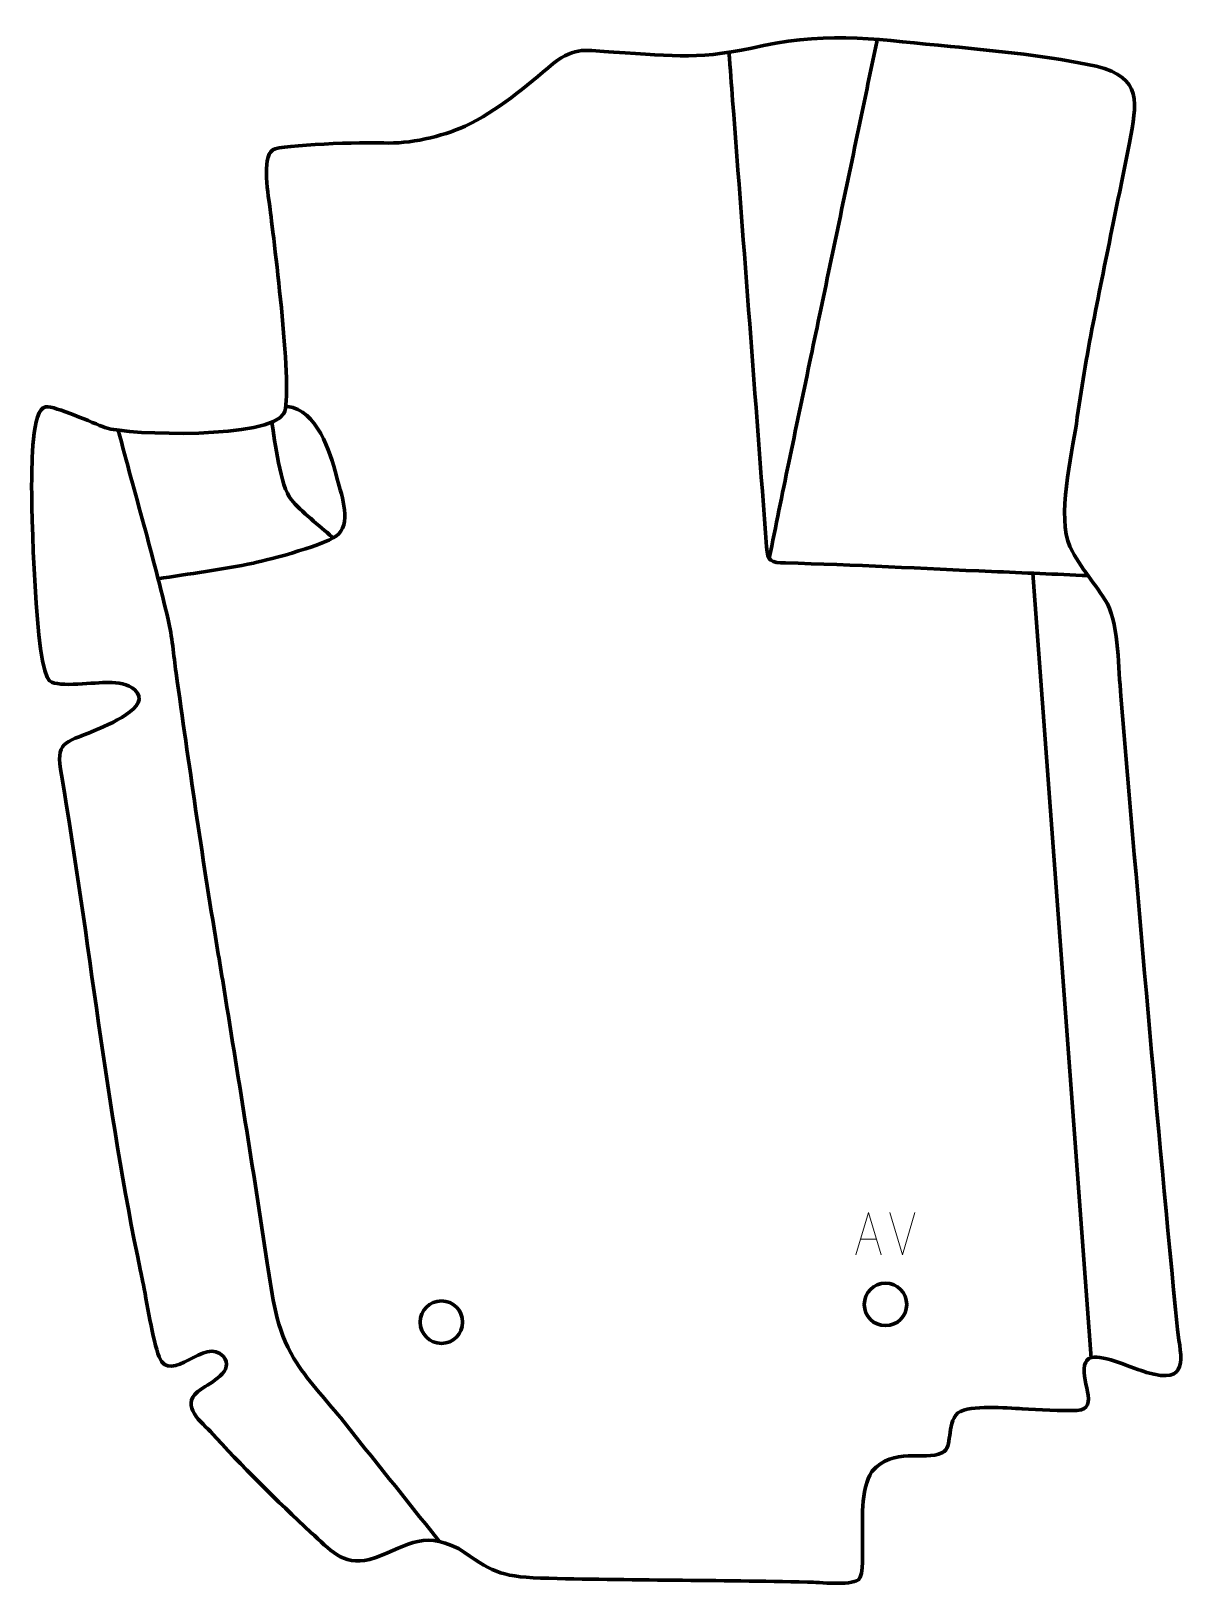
# Model space of a CAD drawing. Header units: millimetres. Extents: x -596 to 87, y -57 to 859.
import ezdxf

# ---------------------------------------------------------------- set-up
doc = ezdxf.new("R2010")
doc.units = ezdxf.units.MM
doc.header["$MEASUREMENT"] = 0
doc.layers.add('layer 2', color=7, linetype='Continuous')
doc.layers.add('layer 3', color=7, linetype='Continuous')

msp = doc.modelspace()

# ---------------------------------------------------------------- linework, layer by layer
at = {"layer": 'layer 2', "color": 250, "lineweight": 200}
for centre in [(-92.3943, 108.8055), (-354.0672, 98.3699)]:
    msp.add_ellipse(centre, major_axis=(0, 12.5), ratio=1, dxfattribs=at)
at = {"layer": 'layer 2', "color": 140, "lineweight": 158}
for points, knots in [([(-160.9383, 548.4313), (-156.8485, 567.975), (-153.474, 585.4335), (-149.3842, 604.9771), (-149.3842, 604.9771), (-145.2945, 624.5207), (-141.2047, 644.0644), (-137.1149, 663.608), (-137.1149, 663.608), (-135.1723, 672.8913), (-133.2296, 682.1745), (-131.287, 691.4578), (-131.287, 691.4578), (-123.1075, 730.5451), (-114.9279, 769.6324), (-106.7484, 808.7197), (-106.7484, 808.7197), (-103.6811, 823.3774), (-100.6138, 838.0352), (-97.5464, 852.6929), (-97.5464, 852.6929), (-97.5464, 852.6929), (-97.2397, 854.1587), (-97.2397, 854.1587)], [0, 0, 0, 0, 0.14285714, 0.14285714, 0.14285714, 0.14285714, 0.28571429, 0.28571429, 0.28571429, 0.28571429, 0.42857143, 0.42857143, 0.42857143, 0.42857143, 0.57142857, 0.57142857, 0.57142857, 0.57142857, 0.71428571, 0.71428571, 0.71428571, 0.71428571, 1, 1, 1, 1]), ([(-184.6353, 846.6067), (-183.9112, 837.1458), (-183.187, 827.6848), (-182.4629, 818.2239), (-182.4629, 818.2239), (-175.7506, 730.5274), (-169.0719, 642.8451), (-162.5033, 555.1398), (-162.5033, 555.1398), (-161.8575, 546.5169), (-159.8525, 545.9245), (-151.3609, 545.7044), (-151.3609, 545.7044), (-111.1016, 544.661), (-70.2333, 542.4178), (-29.9331, 540.6861), (-29.9331, 540.6861), (-10.9734, 539.8714), (7.9864, 539.0567), (26.9461, 538.242)], [0, 0, 0, 0, 0.16666667, 0.16666667, 0.16666667, 0.16666667, 0.33333333, 0.33333333, 0.33333333, 0.33333333, 0.5, 0.5, 0.5, 0.5, 0.66666667, 0.66666667, 0.66666667, 0.66666667, 1, 1, 1, 1]), ([(-521.408, 536.3394), (-502.9894, 539.2257), (-482.8824, 541.803), (-464.8023, 545.6129), (-464.8023, 545.6129), (-455.3943, 547.6731), (-420.0336, 556.847), (-414.4932, 562.8326), (-414.4932, 562.8326), (-407.0631, 570.8596), (-413.5379, 587.5744), (-415.9176, 596.9081), (-415.9176, 596.9081), (-419.6517, 611.5536), (-427.3263, 635.6343), (-444.8421, 637.9364), (-444.8421, 637.9364), (-444.8421, 637.9364), (-445.8229, 638.0176), (-445.8229, 638.0176)], [0, 0, 0, 0, 0.16666667, 0.16666667, 0.16666667, 0.16666667, 0.33333333, 0.33333333, 0.33333333, 0.33333333, 0.5, 0.5, 0.5, 0.5, 0.66666667, 0.66666667, 0.66666667, 0.66666667, 1, 1, 1, 1]), ([(-544.5271, 623.9326), (-534.7306, 586.9018), (-523.893, 549.6058), (-515.0916, 512.3827), (-515.0916, 512.3827), (-512.6931, 502.2389), (-511.862, 491.3665), (-510.4358, 481.0124), (-510.4358, 481.0124), (-502.8391, 427.3861), (-495.2683, 373.782), (-486.3915, 320.3477), (-486.3915, 320.3477), (-485.2393, 313.4351), (-484.0951, 306.5221), (-482.9737, 299.6044), (-482.9737, 299.6044), (-474.0057, 244.1668), (-465.1245, 188.7183), (-456.6643, 133.2006), (-456.6643, 133.2006), (-453.6592, 113.4765), (-451.5285, 94.3366), (-440.9917, 76.9933), (-440.9917, 76.9933), (-433.4119, 64.5173), (-422.6801, 53.2171), (-413.4277, 41.884), (-413.4277, 41.884), (-394.3334, 18.0231), (-375.2526, -5.8488), (-356.1627, -29.7132), (-356.1627, -29.7132), (-356.1627, -29.7132), (-355.2238, -30.8869), (-355.2238, -30.8869)], [0, 0, 0, 0, 0.1, 0.1, 0.1, 0.1, 0.2, 0.2, 0.2, 0.2, 0.3, 0.3, 0.3, 0.3, 0.4, 0.4, 0.4, 0.4, 0.5, 0.5, 0.5, 0.5, 0.6, 0.6, 0.6, 0.6, 0.7, 0.7, 0.7, 0.7, 0.8, 0.8, 0.8, 0.8, 1, 1, 1, 1]), ([(-454.0721, 628.5474), (-452.0652, 617.328), (-449.1769, 591.2081), (-442.4983, 582.9682), (-442.4983, 582.9682), (-437.0511, 576.2474), (-425.515, 567.3005), (-418.6842, 561.1832), (-418.6842, 561.1832), (-418.6842, 561.1832), (-417.7367, 560.3347), (-417.7367, 560.3347)], [0, 0, 0, 0, 0.25, 0.25, 0.25, 0.25, 0.5, 0.5, 0.5, 0.5, 1, 1, 1, 1])]:
    msp.add_open_spline(points, degree=3, knots=knots, dxfattribs=at)
msp.add_open_spline([(28.7482, 77.2059), (28.7482, 77.2059), (-5.4954, 539.636), (-5.4954, 539.636)], degree=3, dxfattribs=at)
at = {"layer": 'layer 3', "color": 242, "lineweight": 158}
msp.add_open_spline([(-288.2491, 839.9926), (-274.7226, 850.5253), (-268.8817, 847.5047), (-252.5691, 846.6254), (-252.5691, 846.6254), (-215.3192, 844.3933), (-201.8683, 841.9876), (-164.3022, 850.5775), (-164.3022, 850.5775), (-124.6879, 859.1011), (-93.5993, 853.6741), (-54.1508, 850.0462), (-54.1508, 850.0462), (-26.6684, 847.3638), (5.0044, 844.421), (31.7805, 838.3652), (31.7805, 838.3652), (59.1896, 831.6505), (55.7178, 816.769), (51.3781, 793.3109), (51.3781, 793.3109), (48.4851, 777.6723), (44.8449, 761.5858), (41.7337, 745.8651), (41.7337, 745.8651), (33.8354, 706.0909), (25.4744, 668.1094), (20.0583, 627.7742), (20.0583, 627.7742), (17.2446, 609.2714), (8.5554, 572.1207), (16.2496, 555.4246), (16.2496, 555.4246), (22.9046, 541.8813), (31.3491, 533.6004), (38.395, 521.5313), (38.395, 521.5313), (45.0828, 507.5371), (44.8727, 483.2711), (46.2328, 467.2885), (46.2328, 467.2885), (56.8566, 342.9917), (67.3722, 218.2096), (79.6603, 94.0878), (79.6603, 94.0878), (81.7968, 76.9911), (86.9653, 61.3485), (61.442, 68.7258), (61.442, 68.7258), (54.0301, 70.8682), (35.7431, 79.2326), (29.2099, 77.6153), (29.2099, 77.6153), (27.6617, 77.232), (27.1325, 76.756), (26.0977, 75.6312), (26.0977, 75.6312), (26.0977, 75.6312), (25.5659, 74.7892), (25.5659, 74.7892), (25.5659, 74.7892), (20.8364, 65.4779), (34.9113, 47.1238), (20.4357, 46.372), (20.4357, 46.372), (11.1197, 45.8881), (-2.2537, 46.9123), (-11.8345, 47.344), (-11.8345, 47.344), (-21.1764, 47.765), (-42.2141, 49.7271), (-49.7419, 44.9843), (-49.7419, 44.9843), (-56.9695, 37.5059), (-52.3885, 24.5898), (-58.8882, 21.4565), (-58.8882, 21.4565), (-70.1954, 16.0054), (-87.5732, 25.3911), (-100.4313, 10.3716), (-100.4313, 10.3716), (-107.2922, -0.3535), (-105.8324, -19.0112), (-106.0313, -31.7173), (-106.0313, -31.7173), (-106.1013, -36.1882), (-105.1029, -50.5414), (-108.2733, -53.4587), (-108.2733, -53.4587), (-113.5812, -57.0606), (-130.9544, -54.9259), (-138.2955, -54.7705), (-138.2955, -54.7705), (-190.732, -53.7054), (-243.2562, -53.7734), (-295.6613, -52.4747), (-295.6613, -52.4747), (-320.4981, -51.4237), (-324.1213, -48.4314), (-344.104, -35.082), (-344.104, -35.082), (-366.0031, -23.6602), (-375.9973, -34.8991), (-396.3889, -41.5576), (-396.3889, -41.5576), (-412.724, -45.1299), (-419.6575, -35.7923), (-430.9519, -25.5353), (-430.9519, -25.5353), (-450.63, -7.2177), (-472.3131, 13.9934), (-490.1442, 33.9312), (-490.1442, 33.9312), (-497.556, 41.2514), (-508.6323, 50.4843), (-495.6291, 58.8748), (-495.6291, 58.8748), (-490.3657, 62.2711), (-475.426, 69.9598), (-482.5411, 78.095), (-482.5411, 78.095), (-493.3378, 90.4396), (-513.4155, 60.5852), (-520.3778, 77.9552), (-520.3778, 77.9552), (-524.1826, 87.4478), (-527.8557, 111.4351), (-530.122, 122.6472), (-530.122, 122.6472), (-530.515, 124.5914), (-530.9254, 126.5235), (-531.347, 128.4616), (-531.347, 128.4616), (-551.8137, 225.3746), (-561.2761, 323.3881), (-577.9968, 420.7655), (-577.9968, 420.7655), (-581.4518, 440.8864), (-576.602, 439.2496), (-558.7936, 446.812), (-558.7936, 446.812), (-551.4471, 449.9317), (-523.8273, 461.0206), (-534.6897, 470.8716), (-534.6897, 470.8716), (-538.9509, 474.7361), (-544.7153, 475.1662), (-550.2587, 475.3162), (-550.2587, 475.3162), (-557.9362, 475.5239), (-579.4017, 472.0951), (-584.9365, 476.1492), (-584.9365, 476.1492), (-593.4436, 482.3803), (-595.8579, 579.3517), (-595.4982, 595.0913), (-595.4982, 595.0913), (-595.3578, 602.052), (-595.6081, 636.8918), (-587.168, 637.7399), (-587.168, 637.7399), (-581.8474, 638.2746), (-558.9272, 628.0154), (-552.3827, 625.485), (-552.3827, 625.485), (-537.6013, 620.681), (-454.7285, 618.9395), (-446.9246, 633.7819), (-446.9246, 633.7819), (-441.0457, 644.9633), (-452.8036, 735.2608), (-454.9406, 753.9584), (-454.9406, 753.9584), (-455.8941, 761.3956), (-460.3727, 784.4912), (-453.4117, 789.089), (-453.4117, 789.089), (-448.4592, 792.3601), (-399.5026, 793.6591), (-388.0549, 793.2249), (-388.0549, 793.2249), (-372.9708, 792.5413), (-353.9081, 796.7977), (-340.1647, 803.1377), (-340.1647, 803.1377), (-321.1639, 811.9029), (-304.2229, 826.6562), (-288.2491, 839.9926)], degree=3, knots=[0, 0, 0, 0, 0.02083333, 0.02083333, 0.02083333, 0.02083333, 0.04166667, 0.04166667, 0.04166667, 0.04166667, 0.0625, 0.0625, 0.0625, 0.0625, 0.08333333, 0.08333333, 0.08333333, 0.08333333, 0.10416667, 0.10416667, 0.10416667, 0.10416667, 0.125, 0.125, 0.125, 0.125, 0.14583333, 0.14583333, 0.14583333, 0.14583333, 0.16666667, 0.16666667, 0.16666667, 0.16666667, 0.1875, 0.1875, 0.1875, 0.1875, 0.20833333, 0.20833333, 0.20833333, 0.20833333, 0.22916667, 0.22916667, 0.22916667, 0.22916667, 0.25, 0.25, 0.25, 0.25, 0.27083333, 0.27083333, 0.27083333, 0.27083333, 0.29166667, 0.29166667, 0.29166667, 0.29166667, 0.3125, 0.3125, 0.3125, 0.3125, 0.33333333, 0.33333333, 0.33333333, 0.33333333, 0.35416667, 0.35416667, 0.35416667, 0.35416667, 0.375, 0.375, 0.375, 0.375, 0.39583333, 0.39583333, 0.39583333, 0.39583333, 0.41666667, 0.41666667, 0.41666667, 0.41666667, 0.4375, 0.4375, 0.4375, 0.4375, 0.45833333, 0.45833333, 0.45833333, 0.45833333, 0.47916667, 0.47916667, 0.47916667, 0.47916667, 0.5, 0.5, 0.5, 0.5, 0.52083333, 0.52083333, 0.52083333, 0.52083333, 0.54166667, 0.54166667, 0.54166667, 0.54166667, 0.5625, 0.5625, 0.5625, 0.5625, 0.58333333, 0.58333333, 0.58333333, 0.58333333, 0.60416667, 0.60416667, 0.60416667, 0.60416667, 0.625, 0.625, 0.625, 0.625, 0.64583333, 0.64583333, 0.64583333, 0.64583333, 0.66666667, 0.66666667, 0.66666667, 0.66666667, 0.6875, 0.6875, 0.6875, 0.6875, 0.70833333, 0.70833333, 0.70833333, 0.70833333, 0.72916667, 0.72916667, 0.72916667, 0.72916667, 0.75, 0.75, 0.75, 0.75, 0.77083333, 0.77083333, 0.77083333, 0.77083333, 0.79166667, 0.79166667, 0.79166667, 0.79166667, 0.8125, 0.8125, 0.8125, 0.8125, 0.83333333, 0.83333333, 0.83333333, 0.83333333, 0.85416667, 0.85416667, 0.85416667, 0.85416667, 0.875, 0.875, 0.875, 0.875, 0.89583333, 0.89583333, 0.89583333, 0.89583333, 0.91666667, 0.91666667, 0.91666667, 0.91666667, 0.9375, 0.9375, 0.9375, 0.9375, 0.95833333, 0.95833333, 0.95833333, 0.95833333, 1, 1, 1, 1], dxfattribs=at)
at = {"layer": 'layer 3', "color": 250, "lineweight": 9}
msp.add_open_spline([(-109.835, 137.946), (-109.835, 137.946), (-102.464, 162.8995), (-102.464, 162.8995), (-102.464, 162.8995), (-102.464, 162.8995), (-94.8941, 137.946), (-94.8941, 137.946)], degree=3, knots=[0, 0, 0, 0, 0.33333333, 0.33333333, 0.33333333, 0.33333333, 1, 1, 1, 1], dxfattribs=at)
for points in [[(-82.4755, 137.9387), (-82.4755, 137.9387), (-89.7973, 162.8923), (-89.7973, 162.8923)], [(-75.1536, 162.8923), (-75.1536, 162.8923), (-82.4754, 137.9387), (-82.4754, 137.9387)], [(-107.1124, 147.1954), (-107.1124, 147.1954), (-97.6167, 147.1954), (-97.6167, 147.1954)]]:
    msp.add_open_spline(points, degree=3, dxfattribs=at)

doc.saveas('drawing.dxf')
